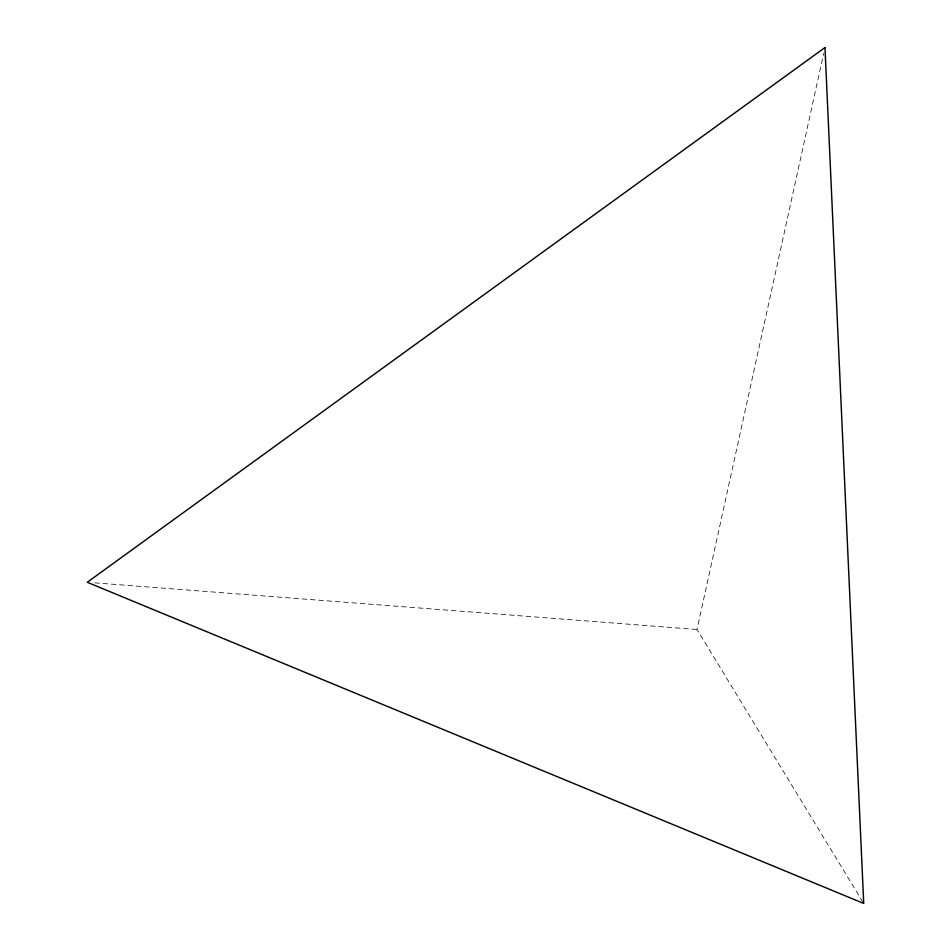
<?xml version="1.0" encoding="UTF-8"?>
<svg xmlns="http://www.w3.org/2000/svg" width="951" height="951" viewBox="0 0 951 951"><rect width="100%" height="100%" fill="white"/><g stroke="black" fill="none" stroke-linecap="round" stroke-linejoin="round"><path stroke-width="0.71" stroke-dasharray="4.75 3.57" d="M862.949 902.178L697.024 629.491L823.697 53.351M94.684 582.844L697.024 629.491"/><path stroke-width="1.43" d="M824.969 47.55L87.278 582.274L863.722 903.45L824.969 47.55"/></g></svg>
